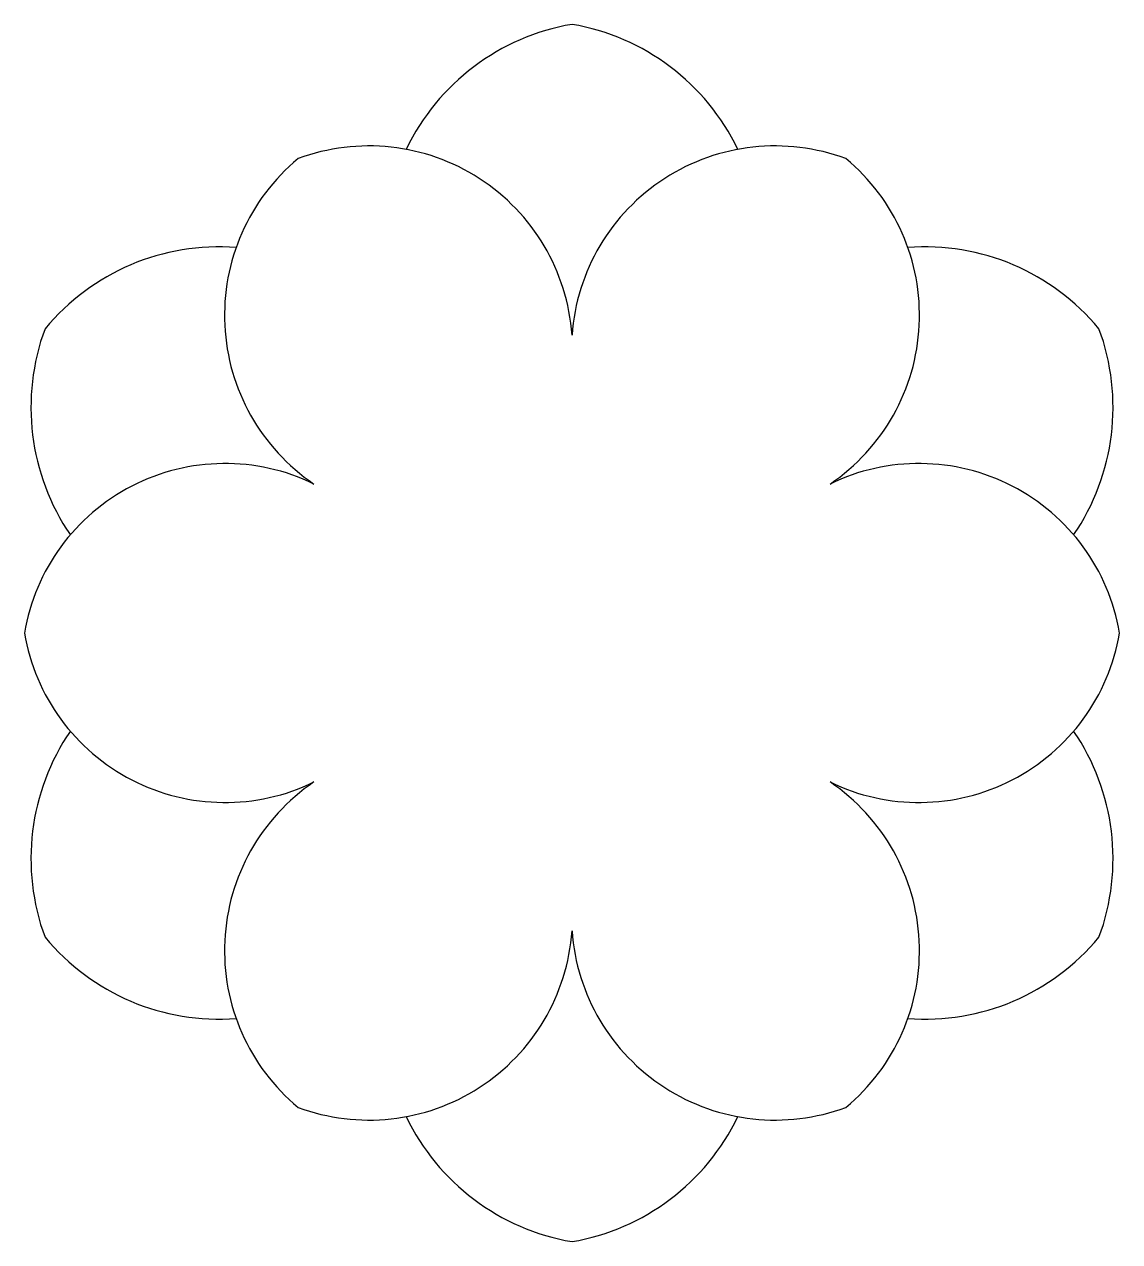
# Model space of a CAD drawing. Header units: feet. Extents: x -0.45 to 0.45, y -0.5 to 0.5.
import ezdxf

# ---------------------------------------------------------------- set-up
doc = ezdxf.new("R2010")
doc.units = ezdxf.units.FT
doc.header["$MEASUREMENT"] = 0

msp = doc.modelspace()

# ---------------------------------------------------------------- linework, layer by layer
for points in [[(0.1363, 0.3973, 0.24309), (0, 0.5, 0.24309), (-0.1363, 0.3973, 0.5)], [(-0.2759, 0.3167, 0.24309), (-0.433, 0.25, 0.24309), (-0.4122, 0.0806, 0.5)], [(0.4122, 0.0806, 0.24309), (0.433, 0.25, 0.24309), (0.2759, 0.3167, 0.5)], [(-0.4122, -0.0806, 0.24309), (-0.433, -0.25, 0.24309), (-0.2759, -0.3167, 0.5)], [(0.2759, -0.3167, 0.24309), (0.433, -0.25, 0.24309), (0.4122, -0.0806, 0.5)], [(-0.1363, -0.3973, 0.24309), (0, -0.5, 0.24309), (0.1363, -0.3973, 0.5)]]:
    msp.add_lwpolyline(points, format="xyb")
msp.add_lwpolyline([(-0.225, -0.3897, 0.5), (0, -0.2447, 0.5), (0.225, -0.3897, 0.5), (0.212, -0.1224, 0.5), (0.45, 0, 0.5), (0.212, 0.1224, 0.5), (0.225, 0.3897, 0.5), (0, 0.2447, 0.5), (-0.225, 0.3897, 0.5), (-0.212, 0.1224, 0.5), (-0.45, 0, 0.5), (-0.212, -0.1224, 0.5)], format="xyb", close=True)

doc.saveas('drawing.dxf')
